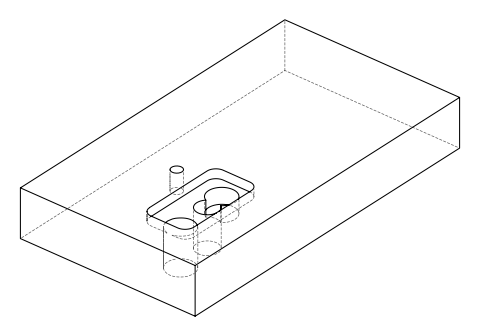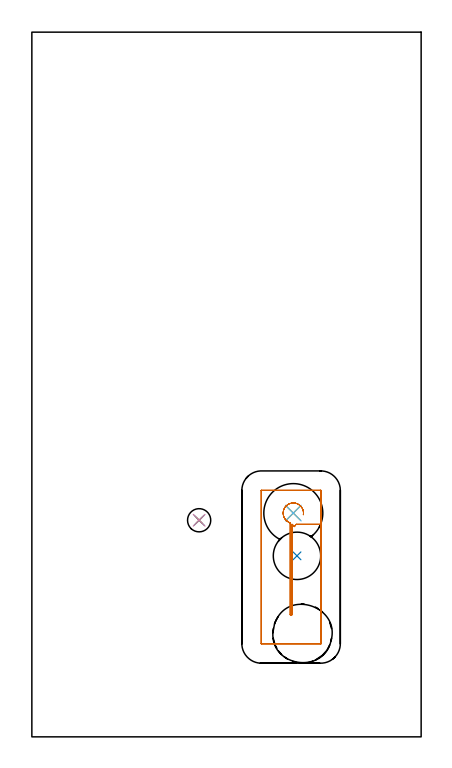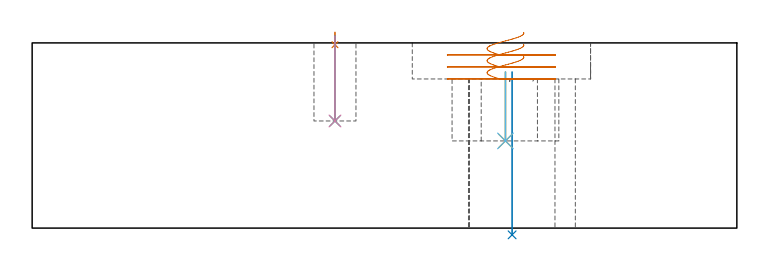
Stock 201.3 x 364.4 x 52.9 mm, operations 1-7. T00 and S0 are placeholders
(PLAN: 8 operations, 6 tool changes, 7.1 min)
(1 SPOT_DRILL | STEP1POCKET | NXT0321_9005460120000 | 0.03 min | 1 mm3)
(2 INDEXABLE_INSERT_DRILL_THROUGH_HOLE_FROM_SOLID | STEP1HOLE_1 | NXT0302_020 | 0.19 min | 24916 mm3)
(3 DRILL_BLIND_HOLE_INTO_CENTER | STEP1POCKET | NXT0301_049 | 0.1 min | 1013 mm3)
(4 DRILL_TO_ENLARGE_BLIND_HOLE | STEP1POCKET | UGT0301_373 | 0.1 min | 1501 mm3)
(5 INDEXABLE_INSERT_DRILL_BLIND_HOLE_FROM_SOLID | STEP1POCKET_1 | NXT0302_010 | 0.08 min | 8282 mm3)
(6 DRILL_TO_ENLARGE_BLIND_HOLE_1 | STEP1POCKET_1 | UGT0301_381 | 0.08 min | 10532 mm3)
(7 MILL_RECTANGULAR_POCKET | POCKET_RECTANGULAR_STRAIGHT | UGT0201_136 | Follow Part, ap 5, ae 75% | 2.3 min | 39455 mm3)
(8 MILL_THROUGH_HOLE_FROM_SOLID_MATERIAL | STEP1HOLE | UGT0201_136 | Circular | 4.2 min | 31118 mm3)
(TOOL NXT0321_9005460120000 | NC Spot Drill, 142deg, 12mm, Carbide, Uncoated | D12 PA142 FL30 Z2)
(TOOL NXT0302_020 | Index. Insert Drill 24.5mm [880-D2450L25-03] | D24.5 PA176 FL74 Z2)
(TOOL NXT0301_049 | Carbide Drill 7.8mm [860.1-0780-039A1-MM 2214] | D7.8 PA140 FL53 Z2)
(TOOL UGT0301_373 | Twist Drill Flat Bottom 12 mm | D12 PA180 FL101 Z2)
(TOOL NXT0302_010 | Index. Insert Drill 19.5mm [880-D1950L25-05] | D19.5 PA176 FL98 Z2)
(TOOL UGT0301_381 | Twist Drill Flat Bottom 30.5 mm | D30.5 PA180 FL175 Z2)
(TOOL UGT0201_136 | Carbide End Mill 20.0 | D20 FL30 Z4)
(OP 1 SPOT_DRILL)
G17 G21 G94 G90
T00 M6
G54
G17 G0 G90 X86.5 Y112. S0 M3
G43 Z62.9 H0
G94 G81 G98 Z52.379 F250. R55.9
G80
M5
M2
(OP 2 INDEXABLE_INSERT_DRILL_THROUGH_HOLE_FROM_SOLID)
G17 G21 G94 G90
T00 M6
G54
G17 G0 G90 X137.1 Y93.6 S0 M3
G43 Z62.9 H1
G94 G81 G98 Z-1.928 F250. R44.6
G80
M5
M2
(OP 3 DRILL_BLIND_HOLE_INTO_CENTER)
G17 G21 G94 G90
T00 M6
G54
G17 G0 G90 X86.5 Y112. S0 M3
G43 Z62.9 H1
G94 G81 G98 Z30.6 F250. R54.9
G80
M5
M2
(OP 4 DRILL_TO_ENLARGE_BLIND_HOLE)
G17 G21 G94 G90
T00 M6
G54
G17 G0 G90 X86.5 Y112. S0 M3
G43 Z62.9 H0
G94 G81 G98 Z30.6 F250. R54.9
G80
M5
M2
(OP 5 INDEXABLE_INSERT_DRILL_BLIND_HOLE_FROM_SOLID)
G17 G21 G94 G90
T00 M6
G54
G17 G0 G90 X135.2 Y115.7 S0 M3
G43 Z62.9 H1
G94 G81 G98 Z24.9 F250. R44.6
G80
M5
M2
(OP 6 DRILL_TO_ENLARGE_BLIND_HOLE_1)
G17 G21 G94 G90
T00 M6
G54
G17 G0 G90 X135.2 Y115.7 S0 M3
G43 Z62.9 H0
G94 G81 G98 Z24.9 F250. R44.6
G80
M5
M2
(OP 7 MILL_RECTANGULAR_POCKET)
G17 G21 G94 G90
T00 M6
G54
G17 G0 G90 X140.371 Y114.864 S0 M3
G43 Z62.9 H0
Z55.9
G94 G1 X140.448 Y115.443 Z55.743 F250.
X140.416 Y116.322 Z55.508
X140.239 Y117.182 Z55.272
X139.921 Y118.002 Z55.037
X139.471 Y118.757 Z54.801
X138.903 Y119.427 Z54.566
X138.231 Y119.993 Z54.33
X137.474 Y120.44 Z54.095
X137.174 Y120.563 Z54.008
X136.872 Y120.684 Z53.921
X136.074 Y120.88 Z53.701
X135.256 Y120.951 Z53.481
X134.437 Y120.894 Z53.261
X133.636 Y120.711 Z53.041
X132.874 Y120.406 Z52.821
X132.168 Y119.987 Z52.601
X131.535 Y119.464 Z52.381
X130.991 Y118.849 Z52.161
X130.804 Y118.567 Z52.07
X130.689 Y118.389 Z52.013
X130.588 Y118.203 Z51.957
X130.434 Y117.917 Z51.87
X130.151 Y117.156 Z51.652
X129.988 Y116.359 Z51.434
X129.949 Y115.548 Z51.216
X130.035 Y114.739 Z50.998
X130.245 Y113.954 Z50.781
X130.573 Y113.21 Z50.563
X131.011 Y112.526 Z50.345
X131.549 Y111.917 Z50.127
X131.795 Y111.705 Z50.04
X132.085 Y111.478 Z49.942
X132.427 Y111.244 Z49.831
X133.6 Y110.559 Z49.467
Y63.1 F500.
X134.5
Y109.921
G2 X135.793 Y108.688 R10.
X136.678 Y109.921 R10.
G1 X149.5
Y127.4
X149.495 Y127.455
X149.455 Y127.495
X149.4 Y127.5
X118.7
X118.645 Y127.495
X118.605 Y127.455
X118.6 Y127.4
Y48.2
X118.605 Y48.145
X118.645 Y48.105
X118.7 Y48.1
X149.4
X149.455 Y48.105
X149.495 Y48.145
X149.5 Y48.2
Y109.921
Y110.921
G0 X140.385 Y114.861 Z52.467
G1 X140.391 Y114.886 Z52.46 F250.
X140.453 Y115.723 Z52.235
X140.382 Y116.559 Z52.01
X140.179 Y117.373 Z51.785
X139.849 Y118.144 Z51.56
X139.401 Y118.854 Z51.336
X138.846 Y119.483 Z51.111
X138.198 Y120.016 Z50.886
X137.474 Y120.44 Z50.661
X137.174 Y120.563 Z50.574
X136.872 Y120.684 Z50.487
X136.073 Y120.88 Z50.267
X135.253 Y120.951 Z50.046
X134.432 Y120.893 Z49.826
X133.63 Y120.709 Z49.605
X132.867 Y120.402 Z49.385
X132.16 Y119.981 Z49.164
X131.527 Y119.456 Z48.944
X130.983 Y118.839 Z48.723
X130.804 Y118.567 Z48.636
X130.627 Y118.295 Z48.549
X130.266 Y117.508 Z48.317
X130.037 Y116.674 Z48.086
X129.948 Y115.813 Z47.854
X130.001 Y114.949 Z47.622
X130.195 Y114.105 Z47.39
X130.524 Y113.305 Z47.158
X130.979 Y112.569 Z46.926
X131.548 Y111.917 Z46.694
X131.795 Y111.705 Z46.607
X132.082 Y111.48 Z46.509
X132.428 Y111.243 Z46.397
X133.6 Y110.559 Z46.033
Y63.1 F500.
X134.5
Y109.921
G2 X135.793 Y108.688 R10.
X136.678 Y109.921 R10.
G1 X149.5
Y127.4
X149.495 Y127.455
X149.455 Y127.495
X149.4 Y127.5
X118.7
X118.645 Y127.495
X118.605 Y127.455
X118.6 Y127.4
Y48.2
X118.605 Y48.145
X118.645 Y48.105
X118.7 Y48.1
X149.4
X149.455 Y48.105
X149.495 Y48.145
X149.5 Y48.2
Y109.921
Y110.921
G0 X140.385 Y114.861 Z49.033
G1 X140.391 Y114.886 Z49.026 F250.
X140.453 Y115.723 Z48.802
X140.382 Y116.559 Z48.577
X140.179 Y117.373 Z48.352
X139.849 Y118.144 Z48.127
X139.401 Y118.854 Z47.902
X138.846 Y119.483 Z47.678
X138.198 Y120.016 Z47.453
X137.474 Y120.44 Z47.228
X137.174 Y120.563 Z47.141
X136.872 Y120.684 Z47.054
X136.073 Y120.88 Z46.833
X135.253 Y120.951 Z46.613
X134.432 Y120.893 Z46.392
X133.63 Y120.709 Z46.172
X132.867 Y120.402 Z45.952
X132.16 Y119.981 Z45.731
X131.527 Y119.456 Z45.511
X130.983 Y118.839 Z45.29
X130.804 Y118.567 Z45.203
X130.627 Y118.295 Z45.116
X130.266 Y117.508 Z44.884
X130.037 Y116.674 Z44.652
X129.948 Y115.813 Z44.42
X130.002 Y114.949 Z44.188
X130.195 Y114.105 Z43.957
X130.524 Y113.305 Z43.725
X130.979 Y112.569 Z43.493
X131.548 Y111.917 Z43.261
X132.082 Y111.48 Z43.076
X132.428 Y111.243 Z42.964
X133.6 Y110.559 Z42.6
Y63.1 F500.
X134.5
Y109.921
G2 X135.793 Y108.688 R10.
X136.678 Y109.921 R10.
G1 X149.5
Y127.4
X149.495 Y127.455
X149.455 Y127.495
X149.4 Y127.5
X118.7
X118.645 Y127.495
X118.605 Y127.455
X118.6 Y127.4
Y48.2
X118.605 Y48.145
X118.645 Y48.105
X118.7 Y48.1
X149.4
X149.455 Y48.105
X149.495 Y48.145
X149.5 Y48.2
Y109.921
Y110.921
G0 Z62.9
M5
M2
